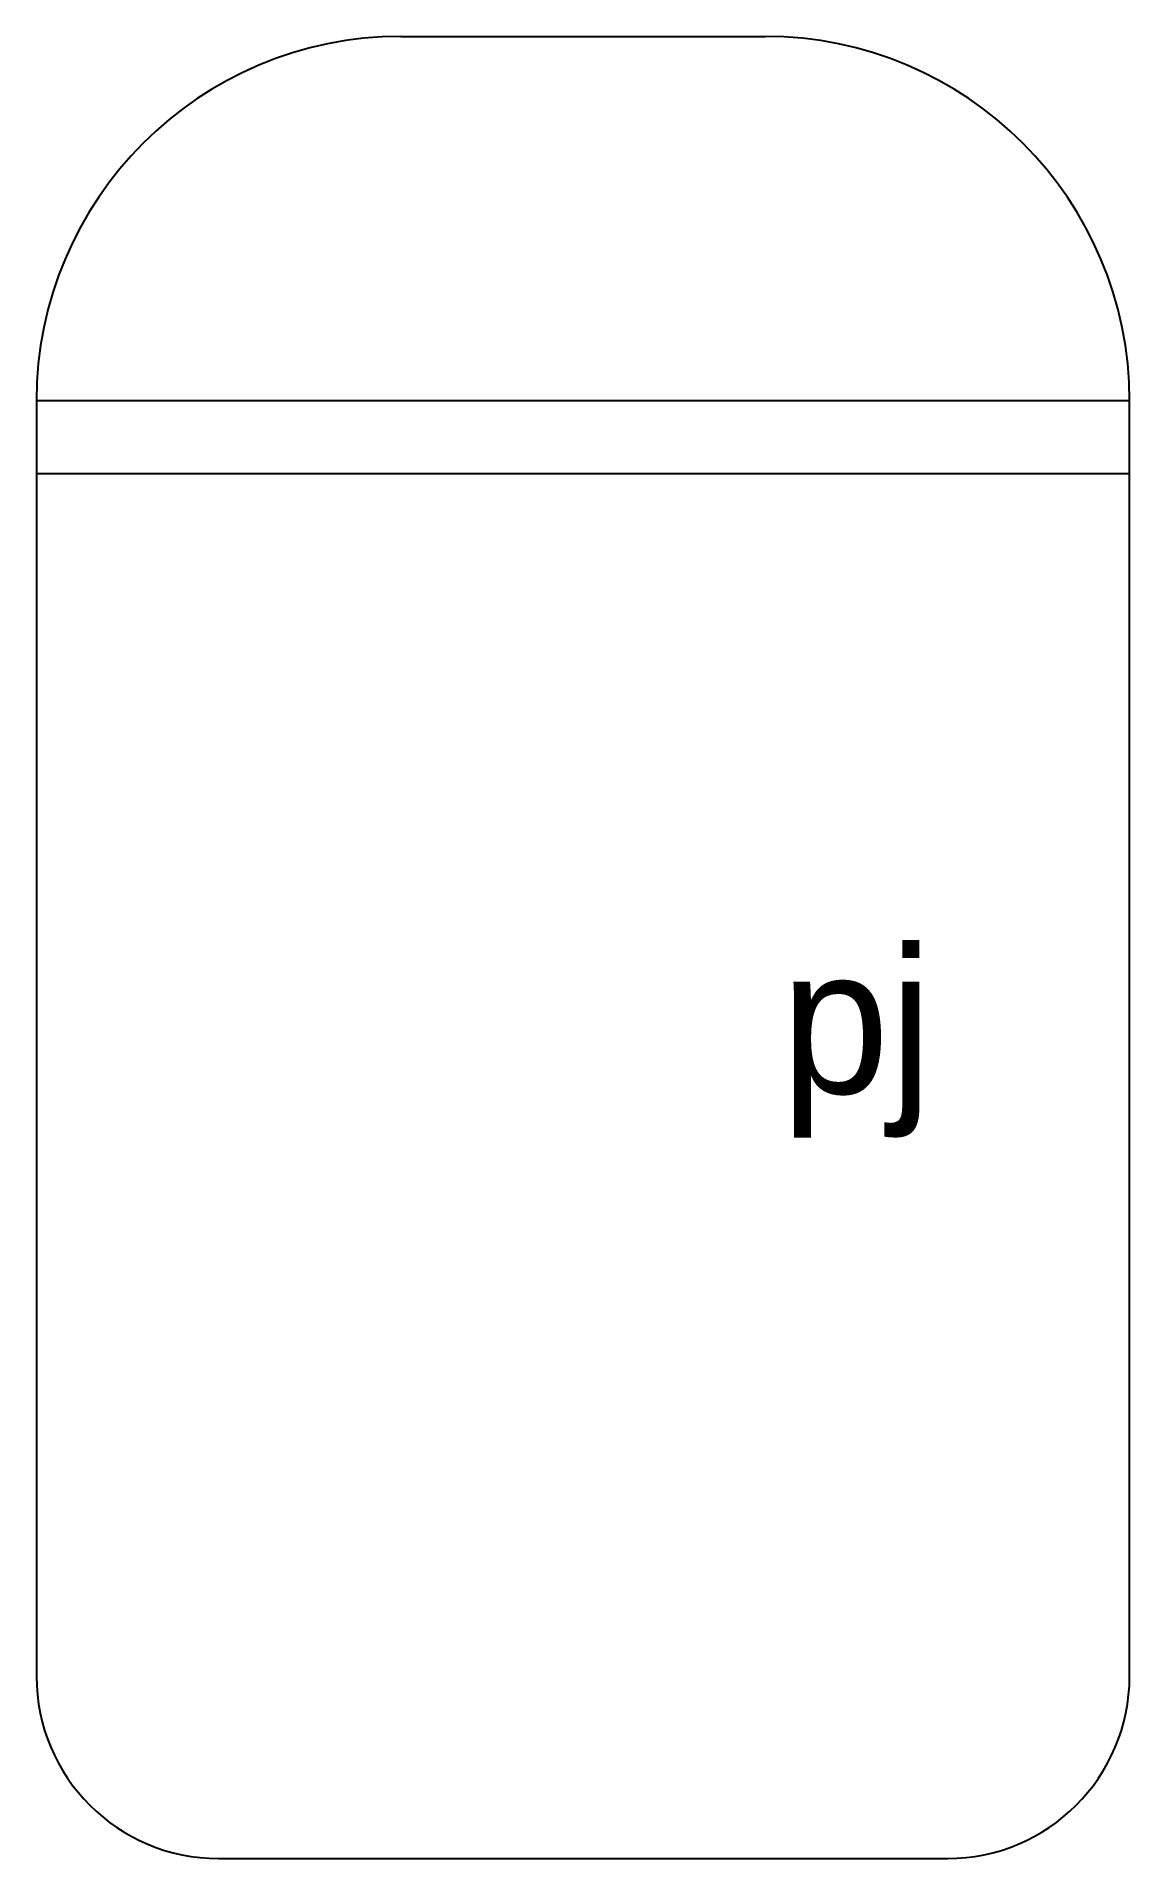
# Model space of a CAD drawing. Header units: millimetres. Extents: x 150.8 to 180.8, y 331.2 to 381.2.
import ezdxf

# ---------------------------------------------------------------- set-up
doc = ezdxf.new("R2010")
doc.units = ezdxf.units.MM
doc.styles.add('555', font='gil.shx', dxfattribs={"height": 10, "bigfont": 'bigfont.shx'})

msp = doc.modelspace()

# ---------------------------------------------------------------- linework, layer by layer
for p, q in [((160.815, 381.241), (170.815, 381.241)), ((150.815, 371.241), (150.815, 336.241)), ((180.815, 371.241), (150.815, 371.241)), ((180.815, 336.241), (180.815, 371.241)), ((180.815, 369.241), (150.815, 369.241)), ((155.815, 331.241), (175.815, 331.241))]:
    msp.add_line(p, q)
for centre, radius, start, end in [((160.815, 371.241), 10, 90, 180), ((170.815, 371.241), 10, 0, 90), ((155.815, 336.241), 5, 180, 270), ((175.815, 336.241), 5, 270, 0)]:
    msp.add_arc(centre, radius, start, end)

# ---------------------------------------------------------------- texts
at = {"ltscale": 0.8, "style": '555'}
msp.add_text('pj', height=4, dxfattribs=at).set_placement((171.244, 352.232))

doc.saveas('drawing.dxf')
